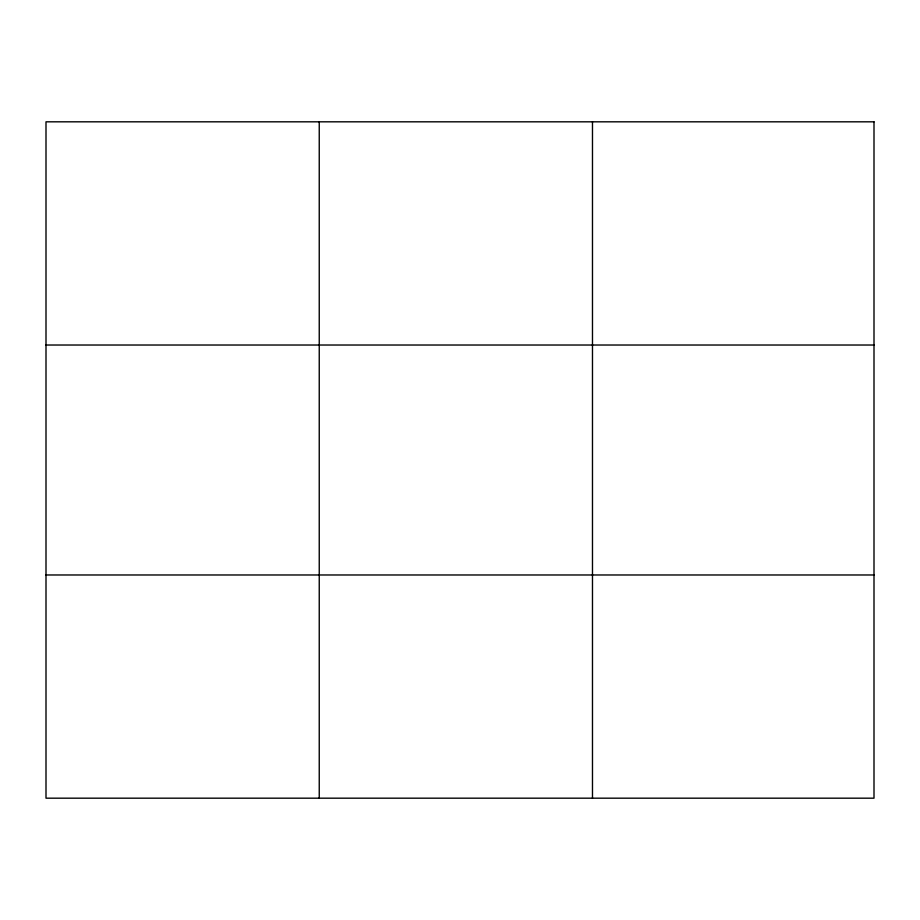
<?xml version="1.0" encoding="UTF-8"?>
<svg xmlns="http://www.w3.org/2000/svg" width="920" height="920" viewBox="0 0 920 920"><rect width="100%" height="100%" fill="white"/><g stroke="black" fill="none" stroke-linecap="round" stroke-linejoin="round"><path stroke-width="1.38" d="M319.24 798.181L319.24 121.82M592.48 798.181L592.48 121.82M46 345.023L874 345.023M46 574.977L874 574.977M874 121.82L874 798.181L46 798.181L46 121.82L874 121.82"/></g></svg>
